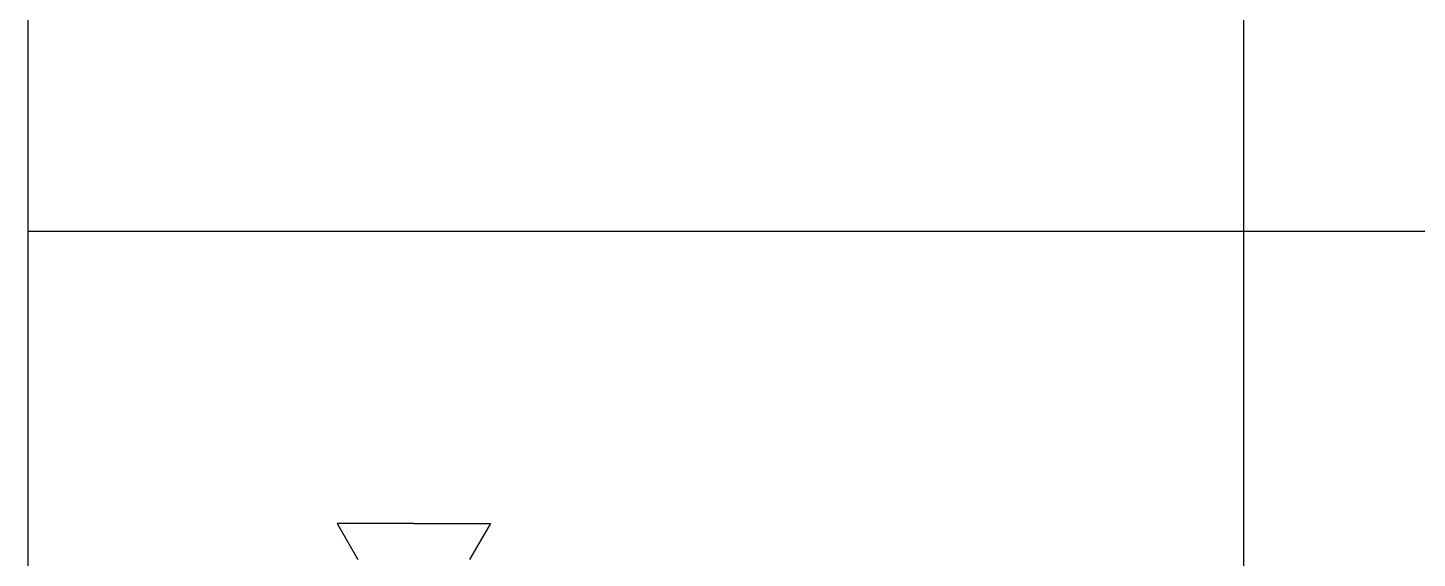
# Model space of a CAD drawing. Header units: millimetres. Extents: x 441156 to 441876, y 4514765 to 4515211.
# Drawn here: x 441317.706 to 441318.702, y 4514934.73 to 4514935.111 of the extents above; entities that cross this region are included whole.
import ezdxf

# ---------------------------------------------------------------- set-up
doc = ezdxf.new("R2010")
doc.units = ezdxf.units.MM
doc.linetypes.add('CONTINUA', pattern=[0])
doc.layers.add('CALEFAC_NOTAS', color=7, linetype='Continuous')
doc.layers.add('VENTILACIÓN NOTAS', color=7, linetype='Continuous')
doc.layers.add('Instalaciones_ventilación_extracción', color=86, linetype='Continuous', lineweight=25)

msp = doc.modelspace()

# ---------------------------------------------------------------- linework, layer by layer
at = {"layer": 'CALEFAC_NOTAS', "linetype": 'CONTINUA'}
msp.add_line((441317.70554165, 4514938.06826848), (441317.70554165, 4514933.97215931), dxfattribs=at)
at = {"layer": 'Instalaciones_ventilación_extracción'}
for p, q in [((441317.98226358, 4514934.75518328), (441317.92726358, 4514934.75518328)), ((441317.92726358, 4514934.75518328), (441317.94226358, 4514934.72935253)), ((441317.98226358, 4514934.75518328), (441318.03726358, 4514934.75518328)), ((441318.03726358, 4514934.75518328), (441318.02226358, 4514934.72935253))]:
    msp.add_line(p, q, dxfattribs=at)
at = {"layer": 'VENTILACIÓN NOTAS', "color": 5}
for p, q in [((441318.57706471, 4514938.06826848), (441318.57706471, 4514933.97215931)), ((441324.60908148, 4514934.96437361), (441317.70554165, 4514934.96437361))]:
    msp.add_line(p, q, dxfattribs=at)

doc.saveas('drawing.dxf')
